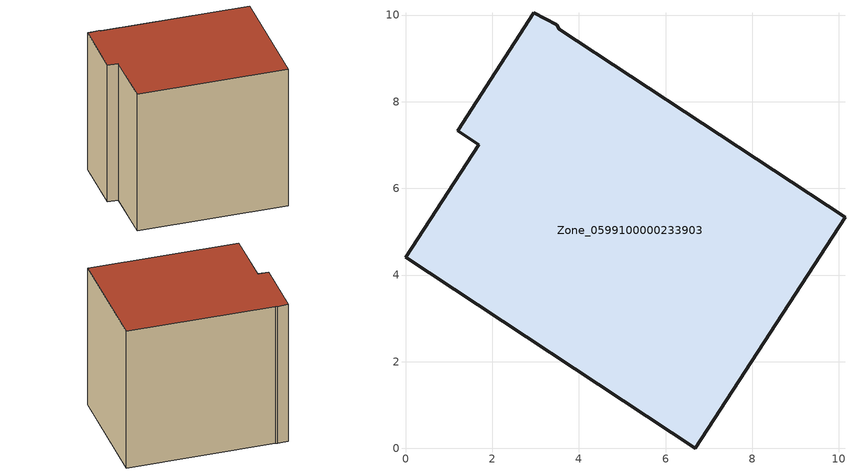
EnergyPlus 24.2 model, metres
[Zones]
Zone_0599100000233903
 floor ground (C_G): 1.2,7.33 2.96,10.06 3.49,9.78 3.55,9.67 10.14,5.33 6.69,0 0,4.41 1.69,7.01 z0
 wall outside (C_F): 6.69,0 10.14,5.33 3.55,9.67 3.49,9.78 2.96,10.06 1.2,7.33 1.69,7.01 0,4.41 6.69,0 z0:8.14
 roof outside (C_R): 2.96,10.06 1.2,7.33 1.69,7.01 0,4.41 6.69,0 10.14,5.33 3.55,9.67 3.49,9.78 z8.14
[BUILDING]
Pand.0599100000233903: North Axis=0; Terrain=City; Loads Convergence Tolerance Value=0.04; Temperature Convergence Tolerance Value=0.4; Solar Distribution=FullExterior; Maximum Number of Warmup Days=25; Minimum Number of Warmup Days=1
[Site:Location]
Rotterdam.The.Hague.AP_ZH_NLD Design_Conditions: Latitude=51.96; Longitude=4.45; Time Zone=1; Elevation=-4.5
[SITE:GROUNDTEMPERATURE:BUILDINGSURFACE]
18, 18, 18, 18, 18, 18, 18, 18, 18, 18, 18, 18
[MATERIAL] Thermal Absorptance=0.9; Solar Absorptance=0.7; Visible Absorptance=0.7
Name | Roughness | Thickness | Conductivity | Density | Specific Heat
G.TI.1946-1964 | MediumSmooth | 0.15 | 1 | 540 | 1210
F.TI.1946-1964 | Rough | 0.3 | 0.857143 | 1920 | 840
R.TI.1946-1964 | MediumRough | 0.2 | 0.277778 | 1500 | 1000
[CONSTRUCTION]
C_G: G.TI.1946-1964
C_F: F.TI.1946-1964
C_R: R.TI.1946-1964
[ZONE]
Zone_0599100000233903: Type=1; Multiplier=1; Ceiling Height=Autocalculate; Volume=Autocalculate; Floor Area=autocalculate; Part of Total Floor Area=Yes
[ZONEINFILTRATION:DESIGNFLOWRATE]
Infil_Zone_0599100000233903: Zone or ZoneList or Space or SpaceList=Zone_0599100000233903; Schedule=AlwaysOn; Design Flow Rate Calculation Method=Flow/Area; Flow Rate per Floor Area=0.003; Constant Term Coefficient=1; Temperature Term Coefficient=0; Velocity Term Coefficient=0; Velocity Squared Term Coefficient=0
[HVACTEMPLATE:ZONE:IDEALLOADSAIRSYSTEM]
Zone_0599100000233903: Maximum Heating Supply Air Temperature=50; Minimum Cooling Supply Air Temperature=13; Maximum Heating Supply Air Humidity Ratio=0.0156; Minimum Cooling Supply Air Humidity Ratio=0.0077; Heating Limit=NoLimit; Cooling Limit=NoLimit; Dehumidification Control Type=ConstantSensibleHeatRatio; Cooling Sensible Heat Ratio=0.7; Dehumidification Setpoint=60; Humidification Control Type=None; Humidification Setpoint=30; Outdoor Air Method=None; Outdoor Air Flow Rate per Person=0.00944; Outdoor Air Flow Rate per Zone Floor Area=0; Outdoor Air Flow Rate per Zone=0; Demand Controlled Ventilation Type=None; Outdoor Air Economizer Type=NoEconomizer; Heat Recovery Type=None; Sensible Heat Recovery Effectiveness=0.7; Latent Heat Recovery Effectiveness=0.65
[ZONECONTROL:THERMOSTAT]
ThermostatControl_Zone_0599100000233903: Zone or ZoneList=Zone_0599100000233903; Control Type Schedule=DualSetpointControlType; Control 1=Thermostat_Zone_0599100000233903; Temperature Difference Between Cutout And Setpoint=0
[THERMOSTATSETPOINT:DUALSETPOINT]
Thermostat_Zone_0599100000233903: Heating Setpoint Temperature Schedule=HeatingSetpoint_Zone_0599100000233903; Cooling Setpoint Temperature Schedule=CoolingSetpoint_Zone_0599100000233903
[SCHEDULE:COMPACT]
HeatingSetpoint_Zone_0599100000233903: Through: 12/31, For: AllDays, Until: 24:00, 21
CoolingSetpoint_Zone_0599100000233903: Through: 12/31, For: AllDays, Until: 24:00, 24
DualSetpointControlType: Through: 12/31, For: AllDays, Until: 24:00, 4
AlwaysOn: Through: 12/31, For: AllDays, Until: 24:00, 1
